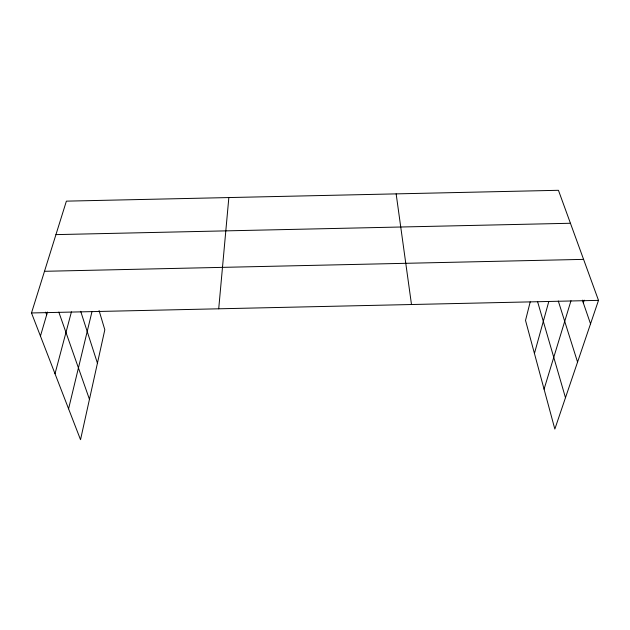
<?xml version="1.0" encoding="UTF-8"?>
<svg xmlns="http://www.w3.org/2000/svg" width="630" height="630" viewBox="0 0 630 630"><rect width="100%" height="100%" fill="white"/><g stroke="black" fill="none" stroke-linecap="round" stroke-linejoin="round"><path stroke-width="0.94" d="M218.712 308.802L228.848 197.56M68.583 408.807L91.988 311.622M530.208 301.896L525.522 320.426L554.841 429.077L598.5 300.368L558.44 190.299L66.386 201.143L31.5 312.96L80.53 439.701L104.816 329.773L99.075 310.551M55.015 373.748L71.434 311.842M534.437 353.461L548.706 301.857M40.446 336.073L47.502 312.007M544.068 389.159L570.993 300.715M583.309 302.865L584.175 300.148M55.944 234.62L570.433 223.264M44.494 271.302L583.577 259.371M31.5 312.96L598.5 300.368M45.706 312.102L46.691 314.779M58.818 312.086L89.452 399.31M582.364 300.14L590.538 323.844M80.695 311.322L97.437 363.195M558.298 301.03L577.56 362.1M537.611 301.731L565.48 397.711M396.144 193.875L411.492 304.518"/></g></svg>
